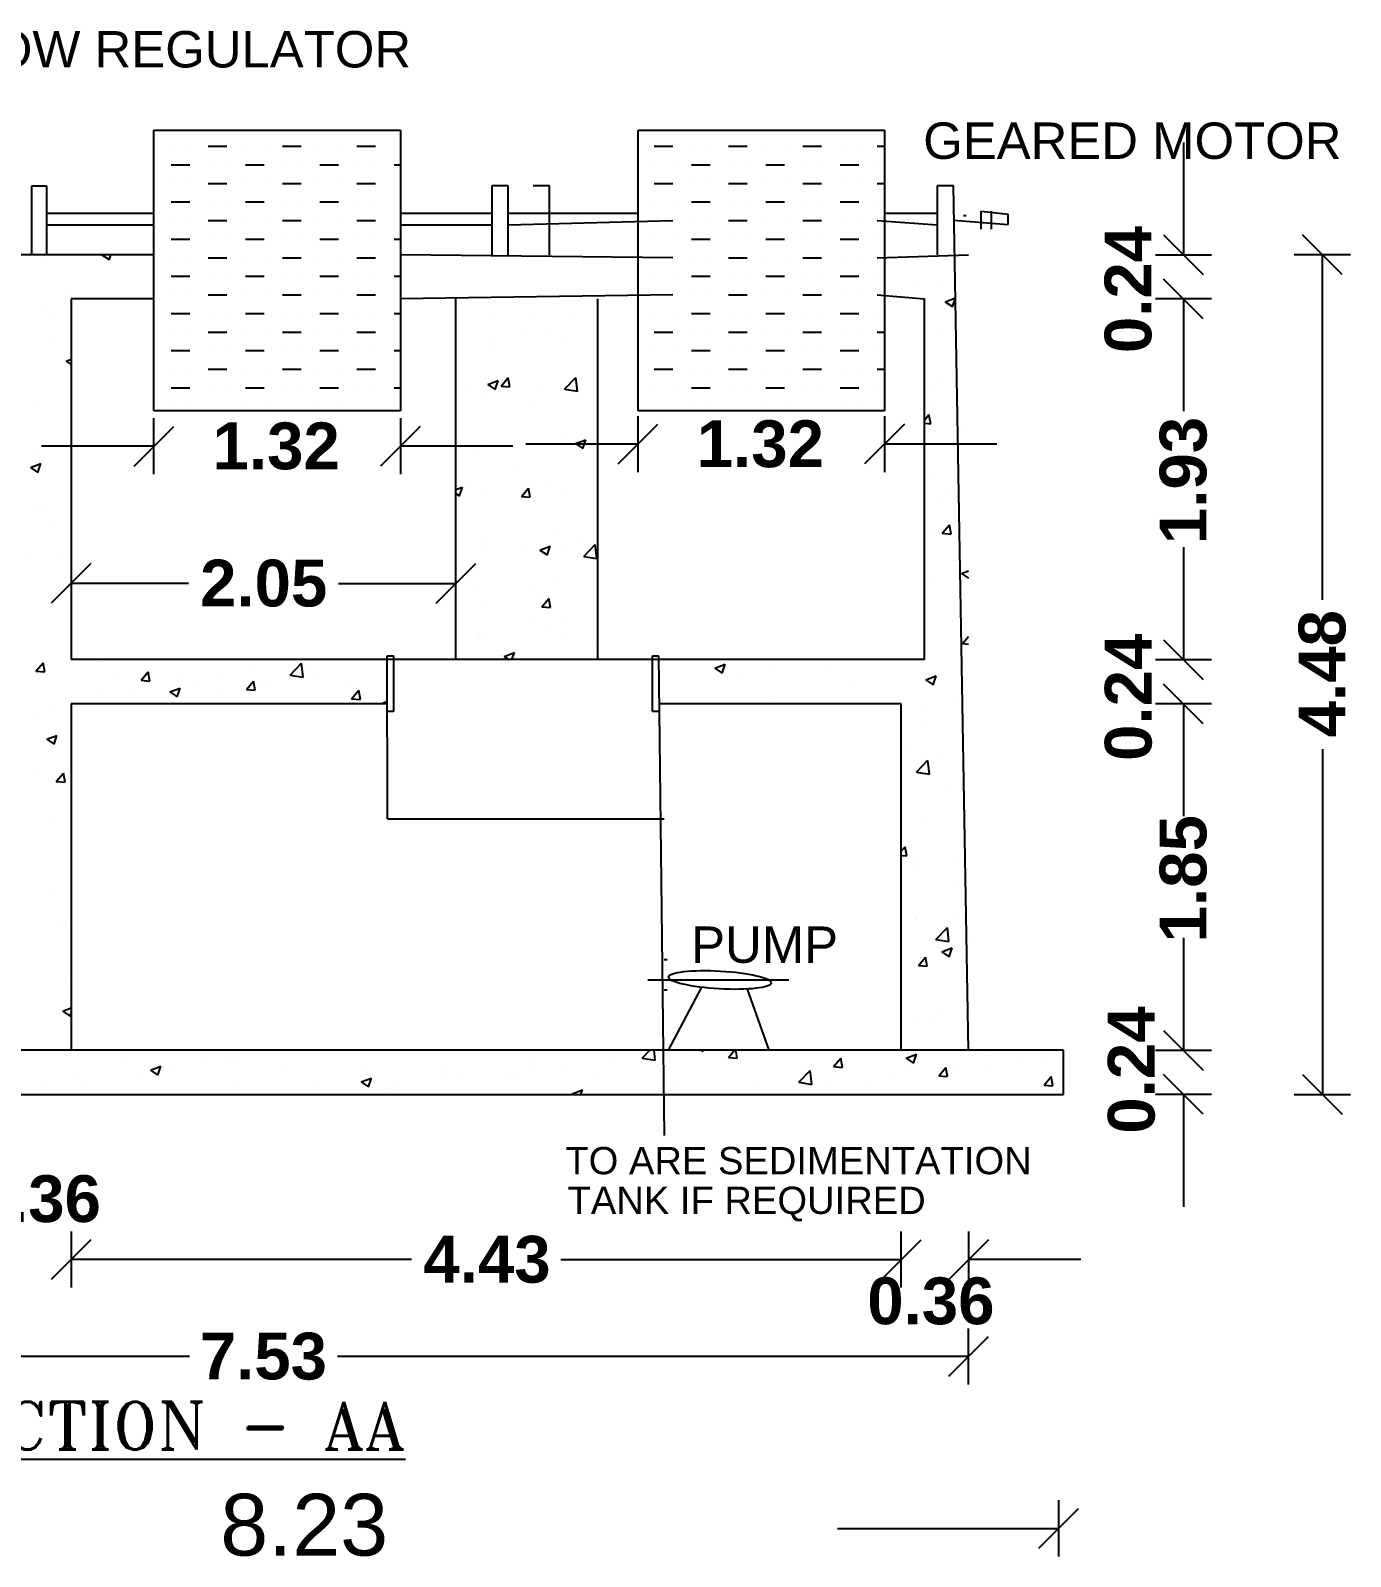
# Model space of a CAD drawing. Header units: metres. Extents: x 0 to 298, y 0 to 162.
# Drawn here: x 121.6 to 129.15, y 85.33 to 94.06 of the extents above; entities that cross this region are included whole.
import ezdxf

# ---------------------------------------------------------------- set-up
doc = ezdxf.new("R2010")
doc.units = ezdxf.units.M
doc.header["$MEASUREMENT"] = 0
doc.styles.add('ld', font='arial.ttf')
doc.styles.add('ROMANT', font='romant.shx')
doc.styles.add('style1', font='arial.ttf')
doc.styles.add('style3', font='arialbd.ttf', dxfattribs={"height": 7})

msp = doc.modelspace()

# ---------------------------------------------------------------- linework, layer by layer
for p, q in [((122.30442, 93.48913), (123.71425, 93.48913)), ((122.30442, 91.88349), (122.30442, 93.48913)), ((123.71425, 93.48913), (123.71425, 91.88349)), ((125.07373, 93.48913), (126.48356, 93.48913)), ((125.07373, 91.88349), (125.07373, 93.48913)), ((126.48356, 93.48913), (126.48356, 91.88349)), ((128.19367, 93.41969), (128.19367, 92.77709)), ((122.40304, 93.39766), (122.40304, 93.39766)), ((122.50934, 93.39766), (122.50934, 93.39766)), ((122.61564, 93.39766), (122.72193, 93.39766)), ((122.82823, 93.39766), (122.82823, 93.39766)), ((122.93453, 93.39766), (122.93453, 93.39766)), ((123.04082, 93.39766), (123.14712, 93.39766)), ((123.25342, 93.39766), (123.25342, 93.39766)), ((123.35971, 93.39766), (123.35971, 93.39766)), ((123.46601, 93.39766), (123.57231, 93.39766)), ((123.6786, 93.39766), (123.6786, 93.39766)), ((125.16676, 93.39766), (125.27306, 93.39766)), ((125.37935, 93.39766), (125.37935, 93.39766)), ((125.48565, 93.39766), (125.48565, 93.39766)), ((125.59195, 93.39766), (125.69824, 93.39766)), ((125.80454, 93.39766), (125.80454, 93.39766)), ((125.91084, 93.39766), (125.91084, 93.39766)), ((126.01713, 93.39766), (126.12343, 93.39766)), ((126.22973, 93.39766), (126.22973, 93.39766)), ((126.33602, 93.39766), (126.33602, 93.39766)), ((126.44232, 93.39766), (126.48356, 93.39766)), ((122.40304, 93.29137), (122.50934, 93.29137)), ((122.61564, 93.29137), (122.61564, 93.29137)), ((122.72193, 93.29137), (122.72193, 93.29137)), ((122.82823, 93.29137), (122.93453, 93.29137)), ((123.04082, 93.29137), (123.04082, 93.29137)), ((123.14712, 93.29137), (123.14712, 93.29137)), ((123.25342, 93.29137), (123.35971, 93.29137)), ((123.46601, 93.29137), (123.46601, 93.29137)), ((123.57231, 93.29137), (123.57231, 93.29137)), ((123.6786, 93.29137), (123.71425, 93.29137)), ((125.16676, 93.29137), (125.16676, 93.29137)), ((125.27306, 93.29137), (125.27306, 93.29137)), ((125.37935, 93.29137), (125.48565, 93.29137)), ((125.59195, 93.29137), (125.59195, 93.29137)), ((125.69824, 93.29137), (125.69824, 93.29137)), ((125.80454, 93.29137), (125.91084, 93.29137)), ((126.01713, 93.29137), (126.01713, 93.29137)), ((126.12343, 93.29137), (126.12343, 93.29137)), ((126.22973, 93.29137), (126.33602, 93.29137)), ((126.44232, 93.29137), (126.44232, 93.29137)), ((121.6063, 92.77709), (121.6063, 93.17186)), ((121.6063, 93.17186), (121.69072, 93.17186)), ((121.69072, 93.17186), (121.69072, 92.77709)), ((122.40304, 93.18507), (122.40304, 93.18507)), ((122.50934, 93.18507), (122.50934, 93.18507)), ((122.61564, 93.18507), (122.72193, 93.18507)), ((122.82823, 93.18507), (122.82823, 93.18507)), ((122.93453, 93.18507), (122.93453, 93.18507)), ((123.04082, 93.18507), (123.14712, 93.18507)), ((123.25342, 93.18507), (123.25342, 93.18507)), ((123.35971, 93.18507), (123.35971, 93.18507)), ((123.46601, 93.18507), (123.57231, 93.18507)), ((123.6786, 93.18507), (123.6786, 93.18507)), ((124.33093, 93.17186), (124.23753, 93.17186)), ((124.23753, 93.17186), (124.23753, 92.77709)), ((124.33093, 92.77709), (124.33093, 93.17186)), ((124.56769, 93.17186), (124.47429, 93.17186)), ((124.56769, 92.77709), (124.56769, 93.17186)), ((125.16676, 93.18507), (125.27306, 93.18507)), ((125.37935, 93.18507), (125.37935, 93.18507)), ((125.48565, 93.18507), (125.48565, 93.18507)), ((125.59195, 93.18507), (125.69824, 93.18507)), ((125.80454, 93.18507), (125.80454, 93.18507)), ((125.91084, 93.18507), (125.91084, 93.18507)), ((126.01713, 93.18507), (126.12343, 93.18507)), ((126.22973, 93.18507), (126.22973, 93.18507)), ((126.33602, 93.18507), (126.33602, 93.18507)), ((126.44232, 93.18507), (126.48356, 93.18507)), ((126.87848, 93.17186), (126.78508, 93.17186)), ((126.78508, 93.17186), (126.78508, 92.77709)), ((126.9643, 88.22653), (126.87848, 93.17186)), ((122.40304, 93.07877), (122.50934, 93.07877)), ((122.61564, 93.07877), (122.61564, 93.07877)), ((122.72193, 93.07877), (122.72193, 93.07877)), ((122.82823, 93.07877), (122.93453, 93.07877)), ((123.04082, 93.07877), (123.04082, 93.07877)), ((123.14712, 93.07877), (123.14712, 93.07877)), ((123.25342, 93.07877), (123.35971, 93.07877)), ((123.46601, 93.07877), (123.46601, 93.07877)), ((123.57231, 93.07877), (123.57231, 93.07877)), ((125.16676, 93.07877), (125.16676, 93.07877)), ((125.27306, 93.07877), (125.27306, 93.07877)), ((125.37935, 93.07877), (125.48565, 93.07877)), ((125.59195, 93.07877), (125.59195, 93.07877)), ((125.69824, 93.07877), (125.69824, 93.07877)), ((125.80454, 93.07877), (125.91084, 93.07877)), ((126.01713, 93.07877), (126.01713, 93.07877)), ((126.12343, 93.07877), (126.12343, 93.07877)), ((126.22973, 93.07877), (126.33602, 93.07877)), ((126.44232, 93.07877), (126.44232, 93.07877)), ((121.69072, 93.01417), (122.30442, 93.01417)), ((122.40304, 92.97248), (122.40304, 92.97248)), ((122.50934, 92.97248), (122.50934, 92.97248)), ((122.61564, 92.97248), (122.72193, 92.97248)), ((122.82823, 92.97248), (122.82823, 92.97248)), ((122.93453, 92.97248), (122.93453, 92.97248)), ((123.04082, 92.97248), (123.14712, 92.97248)), ((123.25342, 92.97248), (123.25342, 92.97248)), ((123.35971, 92.97248), (123.35971, 92.97248)), ((123.46601, 92.97248), (123.57231, 92.97248)), ((123.6786, 92.97248), (123.6786, 92.97248)), ((123.71425, 93.01417), (124.23753, 93.01417)), ((124.33093, 93.01417), (125.07373, 93.01417)), ((124.33093, 92.94698), (125.27306, 92.97248)), ((125.37935, 92.97248), (125.37935, 92.97248)), ((125.48565, 92.97248), (125.48565, 92.97248)), ((125.59195, 92.97248), (125.69824, 92.97248)), ((125.80454, 92.97248), (125.80454, 92.97248)), ((125.91084, 92.97248), (125.91084, 92.97248)), ((126.01713, 92.97248), (126.12343, 92.97248)), ((126.22973, 92.97248), (126.22973, 92.97248)), ((126.33602, 92.97248), (126.33602, 92.97248)), ((126.44232, 92.97248), (126.78508, 92.94698)), ((126.48356, 93.01417), (126.78508, 93.01417)), ((126.87848, 92.97447), (127.19085, 92.95056)), ((126.93459, 93.00078), (126.95086, 93.00078)), ((127.03689, 93.02645), (127.19085, 93.00812)), ((127.03689, 92.9225), (127.03689, 93.02645)), ((127.0929, 93.02645), (127.0929, 92.9225)), ((127.19085, 92.95056), (127.19085, 93.00812)), ((121.69072, 92.94698), (122.30442, 92.94698)), ((123.71425, 92.94698), (124.23753, 92.94698)), ((128.08007, 92.89069), (128.30727, 92.66349)), ((129.102, 92.66349), (128.87481, 92.89069)), ((122.40304, 92.86618), (122.50934, 92.86618)), ((122.61564, 92.86618), (122.61564, 92.86618)), ((122.72193, 92.86618), (122.72193, 92.86618)), ((122.82823, 92.86618), (122.93453, 92.86618)), ((123.04082, 92.86618), (123.04082, 92.86618)), ((123.14712, 92.86618), (123.14712, 92.86618)), ((123.25342, 92.86618), (123.35971, 92.86618)), ((123.46601, 92.86618), (123.46601, 92.86618)), ((123.57231, 92.86618), (123.57231, 92.86618)), ((123.6786, 92.86618), (123.71425, 92.86618)), ((125.16676, 92.86618), (125.16676, 92.86618)), ((125.27306, 92.86618), (125.27306, 92.86618)), ((125.37935, 92.86618), (125.48565, 92.86618)), ((125.59195, 92.86618), (125.59195, 92.86618)), ((125.69824, 92.86618), (125.69824, 92.86618)), ((125.80454, 92.86618), (125.91084, 92.86618)), ((126.01713, 92.86618), (126.01713, 92.86618)), ((126.12343, 92.86618), (126.12343, 92.86618)), ((126.22973, 92.86618), (126.33602, 92.86618)), ((126.44232, 92.86618), (126.44232, 92.86618)), ((122.30442, 92.77709), (118.89698, 92.77709)), ((121.66801, 92.7446), (121.66801, 92.7446)), ((122.00707, 92.77691), (122.00753, 92.77709)), ((122.00707, 92.77691), (122.04881, 92.74876)), ((122.04882, 92.74848), (122.05842, 92.77709)), ((122.40304, 92.75988), (122.40304, 92.75988)), ((122.50934, 92.75988), (122.50934, 92.75988)), ((122.61564, 92.75988), (122.72193, 92.75988)), ((122.82823, 92.75988), (122.82823, 92.75988)), ((122.93453, 92.75988), (122.93453, 92.75988)), ((123.04082, 92.75988), (123.14712, 92.75988)), ((123.25342, 92.75988), (123.25342, 92.75988)), ((123.35971, 92.75988), (123.35971, 92.75988)), ((123.46601, 92.75988), (123.57231, 92.75988)), ((123.6786, 92.75988), (123.6786, 92.75988)), ((125.27306, 92.75988), (123.71425, 92.77709)), ((125.37935, 92.75988), (125.37935, 92.75988)), ((125.48565, 92.75988), (125.48565, 92.75988)), ((125.59195, 92.75988), (125.69824, 92.75988)), ((125.80454, 92.75988), (125.80454, 92.75988)), ((125.91084, 92.75988), (125.91084, 92.75988)), ((126.01713, 92.75988), (126.12343, 92.75988)), ((126.22973, 92.75988), (126.22973, 92.75988)), ((126.33602, 92.75988), (126.33602, 92.75988)), ((126.44232, 92.75988), (126.9643, 92.77709)), ((126.65442, 92.7749), (126.65442, 92.7749)), ((128.03302, 92.77709), (128.35432, 92.77709)), ((129.14906, 92.77709), (128.82776, 92.77709)), ((128.98841, 90.80251), (128.98841, 92.77709)), ((122.40304, 92.65359), (122.50934, 92.65359)), ((122.61564, 92.65359), (122.61564, 92.65359)), ((122.72193, 92.65359), (122.72193, 92.65359)), ((122.82823, 92.65359), (122.93453, 92.65359)), ((123.04082, 92.65359), (123.04082, 92.65359)), ((123.14712, 92.65359), (123.14712, 92.65359)), ((123.25342, 92.65359), (123.35971, 92.65359)), ((123.46601, 92.65359), (123.46601, 92.65359)), ((123.57231, 92.65359), (123.57231, 92.65359)), ((123.6786, 92.65359), (123.71425, 92.65359)), ((125.16676, 92.65359), (125.16676, 92.65359)), ((125.27306, 92.65359), (125.27306, 92.65359)), ((125.37935, 92.65359), (125.48565, 92.65359)), ((125.59195, 92.65359), (125.59195, 92.65359)), ((125.69824, 92.65359), (125.69824, 92.65359)), ((125.80454, 92.65359), (125.91084, 92.65359)), ((126.01713, 92.65359), (126.01713, 92.65359)), ((126.12343, 92.65359), (126.12343, 92.65359)), ((126.22973, 92.65359), (126.33602, 92.65359)), ((126.44232, 92.65359), (126.44232, 92.65359)), ((128.30727, 92.4107), (128.08007, 92.63789)), ((128.30727, 92.4107), (128.08007, 92.63789)), ((121.81912, 92.57586), (121.81912, 92.57586)), ((122.01125, 92.53535), (122.01125, 92.53535)), ((122.40304, 92.54729), (122.40304, 92.54729)), ((122.50934, 92.54729), (122.50934, 92.54729)), ((122.61564, 92.54729), (122.72193, 92.54729)), ((122.82823, 92.54729), (122.82823, 92.54729)), ((122.93453, 92.54729), (122.93453, 92.54729)), ((123.04082, 92.54729), (123.14712, 92.54729)), ((123.25342, 92.54729), (123.25342, 92.54729)), ((123.35971, 92.54729), (123.35971, 92.54729)), ((123.46601, 92.54729), (123.57231, 92.54729)), ((123.6786, 92.54729), (123.6786, 92.54729)), ((125.27306, 92.54729), (123.71425, 92.5243)), ((125.37935, 92.54729), (125.37935, 92.54729)), ((125.48565, 92.54729), (125.48565, 92.54729)), ((125.59195, 92.54729), (125.69824, 92.54729)), ((125.80454, 92.54729), (125.80454, 92.54729)), ((125.91084, 92.54729), (125.91084, 92.54729)), ((126.01713, 92.54729), (126.12343, 92.54729)), ((126.22973, 92.54729), (126.22973, 92.54729)), ((126.33602, 92.54729), (126.33602, 92.54729)), ((126.44232, 92.54729), (126.71151, 92.5243)), ((126.66707, 92.61027), (126.66707, 92.61027)), ((126.79983, 92.60944), (126.79983, 92.60944)), ((126.83114, 92.50808), (126.88989, 92.53063)), ((126.87289, 92.47965), (126.8899, 92.53036)), ((121.65781, 92.46524), (121.65781, 92.46524)), ((121.74021, 92.44156), (121.74021, 92.44156)), ((122.30442, 92.5243), (121.83087, 92.5243)), ((121.83087, 92.5243), (121.83087, 90.46081)), ((122.40304, 92.44099), (122.50934, 92.44099)), ((122.61564, 92.44099), (122.61564, 92.44099)), ((122.72193, 92.44099), (122.72193, 92.44099)), ((122.82823, 92.44099), (122.93453, 92.44099)), ((123.04082, 92.44099), (123.04082, 92.44099)), ((123.14712, 92.44099), (123.14712, 92.44099)), ((123.25342, 92.44099), (123.35971, 92.44099)), ((123.46601, 92.44099), (123.46601, 92.44099)), ((123.57231, 92.44099), (123.57231, 92.44099)), ((123.6786, 92.44099), (123.71425, 92.44099)), ((124.03174, 90.46081), (124.03174, 92.5243)), ((124.25113, 92.44071), (124.25113, 92.44071)), ((124.84236, 92.5243), (124.84236, 90.46081)), ((125.16676, 92.44099), (125.16676, 92.44099)), ((125.27306, 92.44099), (125.27306, 92.44099)), ((125.37935, 92.44099), (125.48565, 92.44099)), ((125.59195, 92.44099), (125.59195, 92.44099)), ((125.69824, 92.44099), (125.69824, 92.44099)), ((125.80454, 92.44099), (125.91084, 92.44099)), ((126.01713, 92.44099), (126.01713, 92.44099)), ((126.12343, 92.44099), (126.12343, 92.44099)), ((126.22973, 92.44099), (126.33602, 92.44099)), ((126.44232, 92.44099), (126.44232, 92.44099)), ((126.71151, 90.46081), (126.71151, 92.5243)), ((126.83114, 92.50808), (126.87288, 92.47992)), ((128.35432, 92.5243), (128.03302, 92.5243)), ((128.19367, 92.5243), (128.19367, 91.8817)), ((124.48409, 92.43401), (124.48409, 92.43401)), ((124.6991, 92.42179), (124.6991, 92.42179)), ((126.89645, 92.35333), (126.89645, 92.35333)), ((121.71659, 92.30766), (121.71659, 92.30766)), ((122.40304, 92.3347), (122.40304, 92.3347)), ((122.50934, 92.3347), (122.50934, 92.3347)), ((122.61564, 92.3347), (122.72193, 92.3347)), ((122.82823, 92.3347), (122.82823, 92.3347)), ((122.93453, 92.3347), (122.93453, 92.3347)), ((123.04082, 92.3347), (123.14712, 92.3347)), ((123.25342, 92.3347), (123.25342, 92.3347)), ((123.35971, 92.3347), (123.35971, 92.3347)), ((123.46601, 92.3347), (123.57231, 92.3347)), ((123.6786, 92.3347), (123.6786, 92.3347)), ((124.23345, 92.28988), (124.23345, 92.28988)), ((124.42807, 92.32799), (124.42807, 92.32799)), ((124.55128, 92.33172), (124.55128, 92.33172)), ((124.64249, 92.3117), (124.64249, 92.3117)), ((125.16676, 92.3347), (125.27306, 92.3347)), ((125.37935, 92.3347), (125.37935, 92.3347)), ((125.48565, 92.3347), (125.48565, 92.3347)), ((125.59195, 92.3347), (125.69824, 92.3347)), ((125.80454, 92.3347), (125.80454, 92.3347)), ((125.91084, 92.3347), (125.91084, 92.3347)), ((126.01713, 92.3347), (126.12343, 92.3347)), ((126.22973, 92.3347), (126.22973, 92.3347)), ((126.33602, 92.3347), (126.33602, 92.3347)), ((126.44232, 92.3347), (126.48356, 92.3347)), ((126.78963, 92.33008), (126.78963, 92.33008)), ((121.80288, 92.16838), (121.83087, 92.17912)), ((122.40304, 92.2284), (122.50934, 92.2284)), ((122.61564, 92.2284), (122.61564, 92.2284)), ((122.72193, 92.2284), (122.72193, 92.2284)), ((122.82823, 92.2284), (122.93453, 92.2284)), ((123.04082, 92.2284), (123.04082, 92.2284)), ((123.14712, 92.2284), (123.14712, 92.2284)), ((123.25342, 92.2284), (123.35971, 92.2284)), ((123.46601, 92.2284), (123.46601, 92.2284)), ((123.57231, 92.2284), (123.57231, 92.2284)), ((123.6786, 92.2284), (123.71425, 92.2284)), ((124.21862, 92.25798), (124.21862, 92.25798)), ((125.16676, 92.2284), (125.16676, 92.2284)), ((125.27306, 92.2284), (125.27306, 92.2284)), ((125.37935, 92.2284), (125.48565, 92.2284)), ((125.59195, 92.2284), (125.59195, 92.2284)), ((125.69824, 92.2284), (125.69824, 92.2284)), ((125.80454, 92.2284), (125.91084, 92.2284)), ((126.01713, 92.2284), (126.01713, 92.2284)), ((126.12343, 92.2284), (126.12343, 92.2284)), ((126.22973, 92.2284), (126.33602, 92.2284)), ((126.44232, 92.2284), (126.44232, 92.2284)), ((121.80288, 92.16838), (121.83087, 92.1495)), ((122.40304, 92.1221), (122.40304, 92.1221)), ((122.50934, 92.1221), (122.50934, 92.1221)), ((122.61564, 92.1221), (122.72193, 92.1221)), ((122.82823, 92.1221), (122.82823, 92.1221)), ((122.93453, 92.1221), (122.93453, 92.1221)), ((123.04082, 92.1221), (123.14712, 92.1221)), ((123.25342, 92.1221), (123.25342, 92.1221)), ((123.35971, 92.1221), (123.35971, 92.1221)), ((123.46601, 92.1221), (123.57231, 92.1221)), ((123.6786, 92.1221), (123.6786, 92.1221)), ((125.16676, 92.1221), (125.27306, 92.1221)), ((125.37935, 92.1221), (125.37935, 92.1221)), ((125.48565, 92.1221), (125.48565, 92.1221)), ((125.59195, 92.1221), (125.69824, 92.1221)), ((125.80454, 92.1221), (125.80454, 92.1221)), ((125.91084, 92.1221), (125.91084, 92.1221)), ((126.01713, 92.1221), (126.12343, 92.1221)), ((126.22973, 92.1221), (126.22973, 92.1221)), ((126.33602, 92.1221), (126.33602, 92.1221)), ((126.44232, 92.1221), (126.48356, 92.1221)), ((122.40304, 92.01581), (122.50934, 92.01581)), ((122.61564, 92.01581), (122.61564, 92.01581)), ((122.72193, 92.01581), (122.72193, 92.01581)), ((122.82823, 92.01581), (122.93453, 92.01581)), ((123.04082, 92.01581), (123.04082, 92.01581)), ((123.14712, 92.01581), (123.14712, 92.01581)), ((123.25342, 92.01581), (123.35971, 92.01581)), ((123.46601, 92.01581), (123.46601, 92.01581)), ((123.57231, 92.01581), (123.57231, 92.01581)), ((123.6786, 92.01581), (123.71425, 92.01581)), ((124.08417, 92.01415), (124.08417, 92.01415)), ((124.21491, 92.03396), (124.27367, 92.05652)), ((124.21491, 92.03396), (124.25666, 92.0058)), ((124.25666, 92.00553), (124.27368, 92.05624)), ((124.28992, 92.02542), (124.33038, 92.07363)), ((124.28992, 92.02542), (124.34008, 92.02103)), ((124.34009, 92.02076), (124.33038, 92.07336)), ((124.63229, 92.03234), (124.63229, 92.03234)), ((124.65267, 92.00711), (124.71803, 92.07523)), ((124.65267, 92.00711), (124.7273, 91.99553)), ((124.72731, 91.99531), (124.71803, 92.075)), ((125.16676, 92.01581), (125.16676, 92.01581)), ((125.27306, 92.01581), (125.27306, 92.01581)), ((125.37935, 92.01581), (125.48565, 92.01581)), ((125.59195, 92.01581), (125.59195, 92.01581)), ((125.69824, 92.01581), (125.69824, 92.01581)), ((125.80454, 92.01581), (125.91084, 92.01581)), ((126.01713, 92.01581), (126.01713, 92.01581)), ((126.12343, 92.01581), (126.12343, 92.01581)), ((126.22973, 92.01581), (126.33602, 92.01581)), ((126.44232, 92.01581), (126.44232, 92.01581)), ((126.75553, 92.01807), (126.75553, 92.01807)), ((126.77942, 92.05072), (126.77942, 92.05072)), ((124.20841, 91.97862), (124.20841, 91.97862)), ((124.33052, 92.00074), (124.33052, 92.00074)), ((124.44944, 91.9333), (124.44944, 91.9333)), ((124.53214, 91.99522), (124.53214, 91.99522)), ((121.6374, 91.90652), (121.6374, 91.90652)), ((123.71425, 91.88349), (122.30442, 91.88349)), ((122.30442, 91.52078), (122.30442, 91.84208)), ((122.40304, 91.90951), (122.40304, 91.90951)), ((122.50934, 91.90951), (122.50934, 91.90951)), ((122.82823, 91.90951), (122.82823, 91.90951)), ((122.93453, 91.90951), (122.93453, 91.90951)), ((123.25342, 91.90951), (123.25342, 91.90951)), ((123.35971, 91.90951), (123.35971, 91.90951)), ((123.6786, 91.90951), (123.6786, 91.90951)), ((123.71425, 91.84208), (123.71425, 91.52078)), ((126.48356, 91.88349), (125.07373, 91.88349)), ((125.07373, 91.53302), (125.07373, 91.85432)), ((125.37935, 91.90951), (125.37935, 91.90951)), ((125.48565, 91.90951), (125.48565, 91.90951)), ((125.80454, 91.90951), (125.80454, 91.90951)), ((125.91084, 91.90951), (125.91084, 91.90951)), ((126.22973, 91.90951), (126.22973, 91.90951)), ((126.33602, 91.90951), (126.33602, 91.90951)), ((126.48356, 91.85432), (126.48356, 91.53302)), ((126.71151, 91.83138), (126.73803, 91.86299)), ((126.74774, 91.81011), (126.73804, 91.86271)), ((126.77202, 91.90058), (126.77202, 91.90058)), ((122.19082, 91.56783), (122.41802, 91.79503)), ((123.82785, 91.79503), (123.60065, 91.56783)), ((124.96013, 91.58007), (125.18733, 91.80727)), ((126.59716, 91.80727), (126.36996, 91.58007)), ((126.71151, 91.81356), (126.74774, 91.81039)), ((126.76922, 91.77136), (126.76922, 91.77136)), ((126.92862, 91.79139), (126.92862, 91.79139)), ((122.30442, 91.68143), (121.66182, 91.68143)), ((121.68087, 91.67997), (121.68087, 91.67997)), ((124.35685, 91.68143), (123.71425, 91.68143)), ((124.16112, 91.66504), (124.16112, 91.66504)), ((124.19821, 91.69926), (124.19821, 91.69926)), ((125.07373, 91.69367), (124.43113, 91.69367)), ((124.63974, 91.73953), (124.63974, 91.73953)), ((124.71583, 91.69609), (124.77459, 91.71864)), ((124.71583, 91.69609), (124.75757, 91.66793)), ((124.75758, 91.66766), (124.7746, 91.71837)), ((127.12616, 91.69367), (126.48356, 91.69367)), ((121.59869, 91.55984), (121.65745, 91.5824)), ((121.6272, 91.62716), (121.6272, 91.62716)), ((121.64044, 91.53141), (121.65746, 91.58213)), ((121.59869, 91.55984), (121.64044, 91.53169)), ((124.36873, 91.5664), (124.36873, 91.5664)), ((124.8167, 91.54748), (124.8167, 91.54748)), ((126.75901, 91.492), (126.75901, 91.492)), ((124.03174, 91.43349), (124.06949, 91.44798)), ((124.03174, 91.41126), (124.05247, 91.39727)), ((124.05248, 91.397), (124.06949, 91.44771)), ((124.09769, 91.47261), (124.09769, 91.47261)), ((124.188, 91.4199), (124.188, 91.4199)), ((124.40636, 91.39419), (124.44681, 91.44241)), ((124.40636, 91.39419), (124.45652, 91.3898)), ((124.41897, 91.40854), (124.41897, 91.40854)), ((124.45653, 91.38953), (124.44682, 91.44213)), ((124.54567, 91.45368), (124.54567, 91.45368)), ((124.62906, 91.4362), (124.62906, 91.4362)), ((126.84191, 91.42561), (126.84191, 91.42561)), ((121.61699, 91.3478), (121.61699, 91.3478)), ((121.67614, 91.34936), (121.67614, 91.34936)), ((124.48161, 91.37136), (124.48161, 91.37136)), ((126.78555, 91.35904), (126.78555, 91.35904)), ((121.71412, 91.245), (121.71412, 91.245)), ((126.81401, 91.18355), (126.85447, 91.23176)), ((126.86418, 91.17888), (126.85448, 91.23149)), ((126.89397, 91.29068), (126.89397, 91.29068)), ((124.1778, 91.14054), (124.1778, 91.14054)), ((124.60168, 91.19426), (124.60168, 91.19426)), ((124.72612, 91.14706), (124.72612, 91.14706)), ((126.74881, 91.21264), (126.74881, 91.21264)), ((126.81401, 91.18355), (126.86417, 91.17916)), ((121.60679, 91.06844), (121.60679, 91.06844)), ((121.7732, 91.06022), (121.7732, 91.06022)), ((124.19821, 91.07756), (124.19821, 91.07756)), ((124.40829, 91.10521), (124.40829, 91.10521)), ((124.51164, 91.08755), (124.5704, 91.11011)), ((124.51164, 91.08755), (124.55339, 91.0594)), ((124.55339, 91.05912), (124.57041, 91.10984)), ((124.64975, 91.12091), (124.64975, 91.12091)), ((124.76393, 91.05074), (124.82929, 91.11887)), ((124.76393, 91.05074), (124.83856, 91.03917)), ((124.83856, 91.03894), (124.82929, 91.11864)), ((128.19367, 91.10341), (128.19367, 90.46081)), ((121.94447, 91.00992), (121.71728, 90.78272)), ((123.91814, 90.78272), (124.14533, 91.00992)), ((126.88962, 91.02627), (126.88962, 91.02627)), ((126.92368, 90.95314), (126.9643, 90.96873)), ((122.50265, 90.89632), (121.83087, 90.89632)), ((123.35996, 90.89632), (124.03174, 90.89632)), ((124.44697, 90.87065), (124.44697, 90.87065)), ((124.59147, 90.9149), (124.59147, 90.9149)), ((126.7386, 90.93328), (126.7386, 90.93328)), ((126.92368, 90.95314), (126.9643, 90.92574)), ((121.79847, 90.80566), (121.79847, 90.80566)), ((124.16759, 90.86118), (124.16759, 90.86118)), ((124.50535, 90.81607), (124.50535, 90.81607)), ((124.5228, 90.76296), (124.56325, 90.81118)), ((124.57296, 90.7583), (124.56326, 90.8109)), ((126.93037, 90.83341), (126.93037, 90.83341)), ((124.03835, 90.71102), (124.03835, 90.71102)), ((124.18753, 90.77423), (124.18753, 90.77423)), ((124.5228, 90.76296), (124.57296, 90.75857)), ((126.92614, 90.72874), (126.92614, 90.72874)), ((124.48633, 90.69209), (124.48633, 90.69209)), ((124.58127, 90.63554), (124.58127, 90.63554)), ((124.64805, 90.68639), (124.64805, 90.68639)), ((126.7284, 90.65392), (126.7284, 90.65392)), ((124.15739, 90.58182), (124.15739, 90.58182)), ((124.15865, 90.60238), (124.15865, 90.60238)), ((124.21529, 90.59829), (124.21529, 90.59829)), ((124.66327, 90.57937), (124.66327, 90.57937)), ((124.81458, 90.55486), (124.81458, 90.55486)), ((126.91968, 90.53009), (126.91968, 90.53009)), ((126.93045, 90.55232), (126.9643, 90.59266)), ((126.93045, 90.55232), (126.9643, 90.54936)), ((128.08007, 90.57441), (128.30727, 90.34721)), ((121.62967, 90.39504), (121.67012, 90.44325)), ((121.67983, 90.39038), (121.67013, 90.44298)), ((126.71151, 90.46081), (121.83087, 90.46081)), ((121.99996, 90.45062), (121.99996, 90.45062)), ((123.08396, 90.37218), (123.14932, 90.4403)), ((123.1586, 90.36038), (123.14933, 90.44007)), ((123.17985, 90.43437), (123.17985, 90.43437)), ((123.29066, 90.45981), (123.29066, 90.45981)), ((123.63944, 90.4829), (123.67509, 90.4829)), ((123.6403, 89.55056), (123.63944, 90.4829)), ((123.67509, 90.4829), (123.67509, 90.16401)), ((124.28459, 90.48509), (124.28459, 90.48509)), ((124.30746, 90.47902), (124.36622, 90.50157)), ((124.30746, 90.47902), (124.33445, 90.46081)), ((124.35263, 90.46081), (124.36622, 90.5013)), ((125.15557, 90.4829), (125.19121, 90.4829)), ((125.15557, 90.16401), (125.15557, 90.4829)), ((125.19121, 90.4829), (125.2227, 87.73876)), ((125.51347, 90.41181), (125.57223, 90.43437)), ((125.55522, 90.38338), (125.57224, 90.43409)), ((128.03302, 90.46081), (128.35432, 90.46081)), ((121.62967, 90.39504), (121.67983, 90.39065)), ((121.63152, 90.37909), (121.63152, 90.37909)), ((122.07949, 90.36016), (122.07949, 90.36016)), ((122.23158, 90.34238), (122.27204, 90.39059)), ((122.28175, 90.33772), (122.27204, 90.39032)), ((122.43591, 90.347), (122.43591, 90.347)), ((122.69044, 90.35037), (122.69044, 90.35037)), ((122.86678, 90.40609), (122.86678, 90.40609)), ((123.08396, 90.37218), (123.15859, 90.3606)), ((123.2267, 90.34581), (123.2267, 90.34581)), ((125.51347, 90.41181), (125.55522, 90.38365)), ((125.65171, 90.36315), (125.65171, 90.36315)), ((125.86179, 90.39081), (125.86179, 90.39081)), ((126.17962, 90.43265), (126.17962, 90.43265)), ((126.7182, 90.37456), (126.7182, 90.37456)), ((126.71949, 90.3446), (126.77825, 90.36716)), ((126.76124, 90.31617), (126.77826, 90.36688)), ((122.00005, 90.28408), (122.00005, 90.28408)), ((122.20104, 90.26636), (122.20104, 90.26636)), ((122.23158, 90.34238), (122.28174, 90.33799)), ((122.39634, 90.27556), (122.4551, 90.29812)), ((122.39634, 90.27556), (122.43808, 90.24741)), ((122.43809, 90.24714), (122.4551, 90.29785)), ((122.52747, 90.34124), (122.52747, 90.34124)), ((122.69879, 90.27631), (122.69879, 90.27631)), ((122.83349, 90.28972), (122.87395, 90.33793)), ((122.83349, 90.28972), (122.88365, 90.28533)), ((122.88366, 90.28505), (122.87396, 90.33766)), ((122.90887, 90.30397), (122.90887, 90.30397)), ((122.97544, 90.32231), (122.97544, 90.32231)), ((123.42342, 90.30338), (123.42342, 90.30338)), ((123.43541, 90.23706), (123.47586, 90.28527)), ((123.48557, 90.23239), (123.47587, 90.285)), ((126.28733, 90.31547), (126.28733, 90.31547)), ((126.71949, 90.3446), (126.76123, 90.31645)), ((128.30727, 90.09334), (128.08007, 90.32054)), ((121.71164, 90.18235), (121.71164, 90.18235)), ((121.83087, 90.20694), (121.83087, 88.22653)), ((123.6403, 90.20694), (121.83087, 90.20694)), ((123.43541, 90.23706), (123.48557, 90.23267)), ((123.60235, 90.20836), (123.6403, 90.22292)), ((123.60236, 90.20836), (123.60446, 90.20694)), ((126.57959, 90.20694), (125.19121, 90.20694)), ((125.21532, 90.22767), (125.21532, 90.22767)), ((125.6633, 90.20874), (125.6633, 90.20874)), ((125.85147, 90.25255), (125.85147, 90.25255)), ((126.57959, 88.22653), (126.57959, 90.20694)), ((126.69892, 90.1991), (126.69892, 90.1991)), ((126.8915, 90.22803), (126.8915, 90.22803)), ((128.35432, 90.20694), (128.03302, 90.20694)), ((128.19367, 90.20694), (128.19367, 89.56434)), ((121.64089, 90.13704), (121.64089, 90.13704)), ((123.67509, 90.16401), (123.63944, 90.16401)), ((125.19121, 90.16401), (125.15557, 90.16401)), ((126.70799, 90.0952), (126.70799, 90.0952)), ((121.69124, 90.0049), (121.74999, 90.02746)), ((121.69124, 90.0049), (121.73298, 89.97674)), ((121.73298, 89.97647), (121.75, 90.02718)), ((126.60318, 89.95977), (126.60318, 89.95977)), ((126.79598, 89.90996), (126.79598, 89.90996)), ((128.98841, 89.94831), (128.98841, 87.97373)), ((121.64504, 89.83755), (121.64504, 89.83755)), ((126.66641, 89.81657), (126.73177, 89.8847)), ((126.74105, 89.80477), (126.73177, 89.88447)), ((121.7461, 89.76381), (121.78656, 89.81202)), ((121.7461, 89.76381), (121.79626, 89.75942)), ((121.79627, 89.75915), (121.78657, 89.81175)), ((126.66641, 89.81657), (126.74104, 89.805)), ((126.69779, 89.81584), (126.69779, 89.81584)), ((126.8438, 89.72314), (126.8438, 89.72314)), ((126.92367, 89.66609), (126.92367, 89.66609)), ((121.72727, 89.54457), (121.72727, 89.54457)), ((123.6403, 89.55056), (125.2227, 89.55056)), ((126.68758, 89.53648), (126.68758, 89.53648)), ((126.57959, 89.36419), (126.60187, 89.39074)), ((126.61158, 89.33786), (126.60188, 89.39046)), ((126.57959, 89.34093), (126.61157, 89.33814)), ((126.88444, 89.31776), (126.88444, 89.31776)), ((126.67685, 89.29657), (126.67685, 89.29657)), ((126.67738, 89.25712), (126.67738, 89.25712)), ((126.88902, 89.16538), (126.88902, 89.16538)), ((121.70917, 89.1197), (121.70917, 89.1197)), ((121.76264, 88.96324), (121.76264, 88.96324)), ((121.81573, 88.95238), (121.81573, 88.95238)), ((126.66368, 88.98678), (126.66368, 88.98678)), ((126.66717, 88.97776), (126.66717, 88.97776)), ((126.87376, 89.01444), (126.87376, 89.01444)), ((126.77767, 88.86021), (126.84303, 88.92833)), ((126.8523, 88.8484), (126.84303, 88.9281)), ((128.19367, 88.86913), (128.19367, 88.22653)), ((126.77767, 88.86021), (126.8523, 88.84863)), ((126.81203, 88.78966), (126.87079, 88.81222)), ((126.81203, 88.78966), (126.85378, 88.7615)), ((126.85378, 88.76123), (126.8708, 88.81194)), ((126.9614, 88.84883), (126.9614, 88.84883)), ((125.2227, 88.74578), (125.23949, 88.74578)), ((126.65697, 88.6984), (126.65697, 88.6984)), ((126.67785, 88.7113), (126.71831, 88.75951)), ((126.67785, 88.7113), (126.72801, 88.70691)), ((126.69037, 88.75503), (126.69037, 88.75503)), ((126.72802, 88.70663), (126.71831, 88.75923)), ((121.80505, 88.64905), (121.80505, 88.64905)), ((125.13039, 88.6283), (125.93601, 88.6283)), ((126.9212, 88.60344), (126.9212, 88.60344)), ((125.23949, 88.56956), (125.2227, 88.56956)), ((125.24788, 88.22653), (125.43844, 88.58614)), ((125.82416, 88.22653), (125.69925, 88.57642)), ((121.78378, 88.44996), (121.83087, 88.46804)), ((121.78378, 88.44996), (121.82552, 88.4218)), ((121.82553, 88.42153), (121.83087, 88.43747)), ((126.64677, 88.41905), (126.64677, 88.41905)), ((126.75006, 88.39431), (126.75006, 88.39431)), ((126.79445, 88.42226), (126.79445, 88.42226)), ((128.08007, 88.34012), (128.30727, 88.11293)), ((127.50801, 88.22653), (118.66708, 88.22653)), ((121.7033, 88.20165), (121.7033, 88.20165)), ((122.15127, 88.18272), (122.15127, 88.18272)), ((122.59925, 88.16379), (122.59925, 88.16379)), ((122.6855, 88.22506), (122.6855, 88.22506)), ((122.73924, 88.1682), (122.73924, 88.1682)), ((122.78515, 88.17122), (122.78515, 88.17122)), ((123.20903, 88.22494), (123.20903, 88.22494)), ((124.47419, 88.1834), (124.47419, 88.1834)), ((124.92529, 88.18423), (124.92529, 88.18423)), ((125.0977, 88.18164), (125.14077, 88.22653)), ((125.0977, 88.18164), (125.17233, 88.17007)), ((125.16426, 88.18554), (125.16426, 88.18554)), ((125.17234, 88.16984), (125.16574, 88.22653)), ((125.37434, 88.2132), (125.37434, 88.2132)), ((125.43416, 88.22653), (125.44357, 88.22018)), ((125.44358, 88.2199), (125.4458, 88.22653)), ((125.59046, 88.18539), (125.62498, 88.22653)), ((125.59046, 88.18539), (125.64062, 88.181)), ((125.64063, 88.18073), (125.63218, 88.22653)), ((126.19238, 88.13273), (126.23283, 88.18094)), ((126.24254, 88.12806), (126.23284, 88.18067)), ((126.60785, 88.18113), (126.66661, 88.20368)), ((126.60785, 88.18113), (126.64959, 88.15297)), ((126.64959, 88.15269), (126.66661, 88.20341)), ((127.06044, 88.19341), (127.06044, 88.19341)), ((127.37595, 88.18673), (127.37595, 88.18673)), ((127.50801, 87.97373), (127.50801, 88.22653)), ((128.03302, 88.22653), (128.35432, 88.22653)), ((121.88024, 88.08892), (121.88024, 88.08892)), ((122.21134, 88.0987), (122.21134, 88.0987)), ((122.28469, 88.11209), (122.34345, 88.13464)), ((122.28469, 88.11209), (122.32644, 88.08393)), ((122.32644, 88.08366), (122.34346, 88.13437)), ((122.35428, 88.11213), (122.35428, 88.11213)), ((122.42142, 88.12636), (122.42142, 88.12636)), ((123.04722, 88.14486), (123.04722, 88.14486)), ((123.4952, 88.12594), (123.4952, 88.12594)), ((123.94318, 88.10701), (123.94318, 88.10701)), ((123.98479, 88.0994), (123.98479, 88.0994)), ((124.39115, 88.08808), (124.39115, 88.08808)), ((124.48943, 88.12131), (124.48943, 88.12131)), ((124.63427, 88.11576), (124.63427, 88.11576)), ((125.99331, 88.04274), (126.05868, 88.11086)), ((126.06795, 88.03094), (126.05868, 88.11064)), ((126.19238, 88.13273), (126.24254, 88.12834)), ((126.63656, 88.13969), (126.63656, 88.13969)), ((126.79429, 88.08007), (126.83475, 88.12828)), ((126.79429, 88.08007), (126.84445, 88.07568)), ((126.84445, 88.0754), (126.83475, 88.12801)), ((126.88655, 88.10272), (126.88655, 88.10272)), ((127.05928, 88.1331), (127.05928, 88.1331)), ((127.26936, 88.16076), (127.26936, 88.16076)), ((128.30727, 87.86014), (128.08007, 88.08733)), ((128.87481, 88.08733), (129.102, 87.86014)), ((121.68135, 88.02892), (121.68135, 88.02892)), ((121.91842, 88.04921), (121.91842, 88.04921)), ((122.32821, 88.07), (122.32821, 88.07)), ((122.77619, 88.05107), (122.77619, 88.05107)), ((123.22416, 88.03214), (123.22416, 88.03214)), ((123.49071, 88.04488), (123.54947, 88.06743)), ((123.49071, 88.04488), (123.53245, 88.01672)), ((123.49539, 88.01539), (123.49539, 88.01539)), ((123.53246, 88.01645), (123.54947, 88.06716)), ((123.63468, 88.0085), (123.63468, 88.0085)), ((123.67214, 88.01321), (123.67214, 88.01321)), ((124.06555, 88.06759), (124.06555, 88.06759)), ((124.12012, 87.99429), (124.12012, 87.99429)), ((124.31644, 88.07392), (124.31644, 88.07392)), ((124.69673, 87.97767), (124.75549, 88.00023)), ((124.74669, 87.97373), (124.75549, 87.99995)), ((124.83913, 88.06915), (124.83913, 88.06915)), ((125.2871, 88.05023), (125.2871, 88.05023)), ((125.73508, 88.0313), (125.73508, 88.0313)), ((125.99331, 88.04274), (126.06795, 88.03117)), ((126.00139, 87.99383), (126.00139, 87.99383)), ((126.18305, 88.01237), (126.18305, 88.01237)), ((126.39715, 88.01872), (126.39715, 88.01872)), ((126.52929, 88.06333), (126.52929, 88.06333)), ((126.63103, 87.99344), (126.63103, 87.99344)), ((127.3962, 88.02741), (127.43666, 88.07562)), ((127.3962, 88.02741), (127.44636, 88.02302)), ((127.44637, 88.02274), (127.43666, 88.07534)), ((118.66708, 87.97373), (127.50801, 87.97373)), ((123.57637, 87.97649), (123.57637, 87.97649)), ((124.56809, 87.97536), (124.56809, 87.97536)), ((124.69673, 87.97767), (124.70256, 87.97373)), ((127.079, 87.97452), (127.079, 87.97452)), ((127.4861, 87.97697), (127.4861, 87.97697)), ((128.35432, 87.97373), (128.03302, 87.97373)), ((128.19367, 87.97373), (128.19367, 87.33113)), ((128.82776, 87.97373), (129.14906, 87.97373)), ((121.94447, 87.14237), (121.71728, 86.91517)), ((121.83087, 87.18942), (121.83087, 86.86812)), ((126.466, 86.91517), (126.69319, 87.14237)), ((126.57959, 86.86812), (126.57959, 87.18942)), ((127.0779, 87.14237), (126.8507, 86.91517)), ((126.9643, 87.18942), (126.9643, 86.86812)), ((123.77777, 87.02877), (121.83087, 87.02877)), ((124.6327, 87.02877), (126.57959, 87.02877)), ((127.6069, 87.02877), (126.9643, 87.02877)), ((126.9643, 86.31393), (126.9643, 86.63523)), ((126.8507, 86.36098), (127.0779, 86.58818)), ((122.50765, 86.47458), (118.89698, 86.47458)), ((126.9643, 86.47458), (123.35363, 86.47458)), ((127.48024, 85.33038), (127.48024, 85.65168)), ((127.36665, 85.37743), (127.59384, 85.60462)), ((126.21442, 85.49103), (127.48024, 85.49103))]:
    msp.add_line(p, q)
msp.add_ellipse((125.54159, 88.6283), major_axis=(0.29371, -0.01678), ratio=0.1735102)

# ---------------------------------------------------------------- texts
for s, height, style, p in [('FLOW REGULATOR', 0.2082897, 'ld', (121.04356, 93.84803)), ('GEARED MOTOR', 0.2082897, 'ld', (126.70495, 93.32503)), ('1.32', 0.26775, 'style3', (125.40925, 91.56208)), ('1.32', 0.26775, 'style3', (122.63995, 91.54984)), ('2.05', 0.26775, 'style3', (122.56831, 90.76473)), ('PUMP', 0.20829, 'ld', (125.37739, 88.72604)), ('TO ARE SEDIMENTATION ', 0.1562173, 'ld', (124.65806, 87.51678)), ('0.36', 0.26775, 'style3', (121.27333, 87.24371)), ('TANK IF REQUIRED', 0.1562173, 'ld', (124.67064, 87.28956)), ('4.43', 0.26775, 'style3', (123.8458, 86.89718)), ('0.36', 0.26775, 'style3', (126.38508, 86.65902)), ('7.53', 0.26775, 'style3', (122.56673, 86.34299)), ('%%USECTION - AA', 0.2733802, 'ROMANT', (120.96636, 85.94153)), ('8.23', 0.35343, 'style1', (122.68368, 85.33539))]:
    msp.add_text(s, height=height, dxfattribs=dict(style=style)).set_placement(p)
at = {"style": 'style3'}
for s, p in [('0.24', (128.01012, 92.21406)), ('1.93', (128.32517, 91.12179)), ('4.48', (129.11991, 90.01634)), ('0.24', (128.01135, 89.88125)), ('1.85', (128.32517, 88.8436)), ('0.24', (128.02874, 87.7489))]:
    msp.add_text(s, height=0.26775, rotation=90, dxfattribs=at).set_placement(p)

doc.saveas('drawing.dxf')
